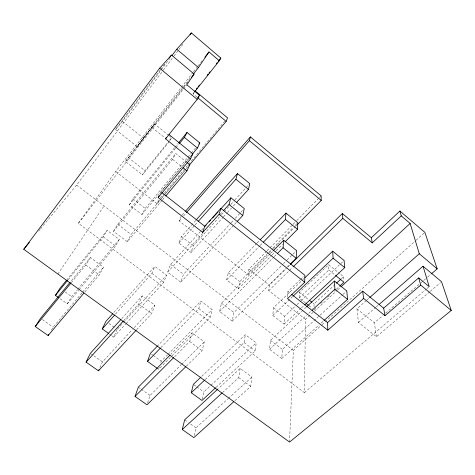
<?xml version="1.0" encoding="UTF-8"?>
<svg xmlns="http://www.w3.org/2000/svg" width="475" height="475" viewBox="0 0 475 475"><rect width="100%" height="100%" fill="white"/><g stroke="black" fill="none" stroke-linecap="round" stroke-linejoin="round"><path stroke-width="0.36" stroke-dasharray="2.38 1.78" d="M193.064 72.343L115.71 171.469L78.375 223.274L304.362 392.617L305.52 319.319L337.125 290.362M305.496 302.937L299.197 297.991L299.381 292.339L328.623 264.658L339.506 273.452M289.53 442.059L293.348 350.378L321.415 325.197M287.571 297.225L287.927 291.49L300.087 279.834M306.221 307.135L270.429 340.32L269.58 349.291L281.776 358.512L282.376 349.398L319.497 315.703M303.899 278.694L273.511 307.735L272.781 315.424L284.05 324.104L284.567 316.291L296.471 305.128M305.52 319.319L268.755 290.682L269.367 285.137L285.76 269.052M234.858 400.716L250.723 386.448L251.904 377.061L240.166 368.374L218.399 388.556M216.113 387.315L255.194 350.954L256.215 342.867L245.338 334.661L201.382 376.669M222.46 392.605L238.747 377.631L240.166 368.374M205.158 379.596L244.114 342.623L245.338 334.661M181.147 216.208L179.2 220.922L248.039 274.544L248.953 269.188L266.6 251.245M270.222 253.864L221.481 303.121L219.604 311.499L232.281 321.088L233.896 312.556L282.88 264.124M256.613 243.461L228.297 272.757L226.688 279.912L238.367 288.907L239.75 281.616L268.262 252.712M194.293 435.527L195.985 427.821L227.786 398.958M202.308 399.03L203.87 391.94L210.342 385.872M186.384 366.148L202.136 350.681L204.292 341.822L192.114 332.809L170.905 354.243M159.25 367.294L158.585 369.318L210.288 317.211L212.141 309.605L200.883 301.108L158.092 345.372M174.598 356.689L189.697 341.531L192.114 332.809M160.847 347.652L198.811 308.59L200.883 301.108M147.654 402.806L150.058 395.449L181.123 364.729M160.793 362.562L161.233 361.214L167.467 354.89M203.205 228.392L170.614 264.468L167.622 272.199L180.815 282.168L183.516 274.271L230.719 223.226M195.688 220.495L181.444 236.508L178.891 243.087L191.009 252.421L193.313 245.688L221.035 215.187M136.61 329.745L151.667 313.536L154.874 305.253L142.227 295.889L121.469 318.873M126.095 323.558L163.774 282.269L166.517 275.173L154.862 266.38L113.276 313.108M123.832 320.465L138.748 304.024L142.227 295.889M115.514 314.064L151.881 273.339L154.862 266.38M99.898 367.632L102.487 361.914L132.204 329.769M111.892 335.843L113.703 337.143L117.183 329.46M115.71 171.469L156.999 203.627L158.959 199.773M160.081 193.83L161.049 191.953L163.899 188.539M162.118 200.308L127.247 241.668L113.519 231.283L172.621 159.38L175.762 153.514L186.396 162.058M127.247 241.668L131.136 234.466L160.681 199.328M174.42 147.945L132.857 198.918L129.295 204.879L141.871 214.563L145.172 208.442L187.459 157.724M84.888 291.923L99.216 274.924L103.55 267.265L90.41 257.539L70.662 281.604M79.111 289.685L115.567 246.056L119.267 239.513L107.19 230.399L67.022 279.662M113.519 231.283L117.711 224.265L175.762 153.514M51.371 330.155L53.182 327.162L82.169 292.695M60.165 298.751L67.278 303.852L71.642 296.637L77.3 289.851M196.977 97.102L193.052 93.836L193.812 92.583M168.738 135.44L154.529 123.957L125.448 161.518L142.447 174.871L145 170.721L168.827 141.146M71.268 282.684L85.779 265.032L90.41 257.539M68.079 279.852L103.235 236.793L107.19 230.399M57.885 274.033L104.025 205.954M125.448 161.518L154.529 123.957M160.39 69.831L115.526 129.479L137.227 146.722L143.343 138.059L182.976 87.353M160.835 69.237L164.837 63.923M115.526 129.479L122.449 121.357L160.734 70.508M161.179 69.92L170.08 58.093M40.595 228.813L76.617 185.048L162.836 70.817M163.281 70.229L173.553 56.614M173.998 56.02L178.469 50.107M178.915 49.513L182.934 44.187M193.515 71.761L197.612 66.512M198.069 65.93L202.617 60.099M183.433 86.771L190.724 77.443M137.227 146.722L183.629 87.406M184.086 86.824L187.726 82.169M78.375 223.274L186.853 84.764M193.052 93.836L193.972 92.673M169.284 140.582L171.576 137.738L169.373 141.485L142.447 174.871M174.883 147.375L178.155 143.367M129.295 204.879L175.518 148.271M175.987 147.701L178.784 144.269M38.718 231.088L40.126 229.377M77.769 289.287L119.267 239.513M187.934 157.154L190.79 153.734M191.265 153.164L195.54 148.034M67.278 303.852L78.642 290.255M141.871 214.563L190.808 155.984M164.374 187.969L188.599 158.982M189.074 158.412L190.499 156.708M160.241 197.998L164.059 193.45M164.534 192.88L224.663 121.256M156.999 203.627L164.629 194.554M165.104 193.984L186.093 169.023M82.644 292.131L103.55 267.265M161.162 198.764L185.939 169.29M186.42 168.726L187.851 167.022M162.592 199.743L165.46 196.341M182.121 215.092L185.048 211.743M179.2 220.922L181.64 218.138M183.588 215.911L186.022 213.121M178.891 243.087L194.619 225.477M195.112 224.924L197.57 222.175M167.622 272.199L202.783 233.445M220.115 214.344L222.591 211.612M117.681 328.914L119.676 326.717M120.169 326.171L123.162 322.881M123.66 322.335L166.517 275.173M221.528 214.641L230.44 204.838M230.939 204.292L234.401 200.48M234.899 199.933L249.749 183.593M113.703 337.143L125.602 324.104M191.009 252.421L222.983 217.378M223.482 216.832L226.979 212.996M227.477 212.45L231.479 208.068M233.474 205.877L235.475 203.686M134.223 327.59L154.874 305.253M231.218 222.68L233.225 220.513M235.238 218.34L240.255 212.907M240.76 212.367L243.77 209.107M180.815 282.168L236.206 222.549M257.129 242.933L259.706 240.267M226.688 279.912L259.665 245.985M260.181 245.456L262.242 243.331M267.122 250.717L292.553 224.859M293.075 224.331L296.186 221.16M296.709 220.632L319.028 197.938M319.544 197.41L321.1 195.831M167.984 354.368L212.141 309.605M268.779 252.189L272.407 248.508M272.923 247.986L293.14 227.489M295.218 225.388L297.807 222.763M248.039 274.544L268.808 253.519M269.325 252.997L272.959 249.316M273.481 248.793L277.115 245.112M277.632 244.583L280.226 241.959M282.304 239.857L295.284 226.717M295.8 226.189L296.839 225.138M270.738 253.341L272.81 251.245M238.367 288.907L271.575 255.443M272.092 254.921L275.726 251.257M276.248 250.735L282.471 244.459M219.604 311.499L273.707 257.177M274.229 256.654L276.83 254.042M181.652 364.212L204.292 341.822M283.409 263.601L286.567 260.478M287.096 259.956L292.363 254.748M292.885 254.232L296.572 250.586M232.281 321.088L286.716 267.645M287.244 267.122L289.892 264.533M287.874 266.974L289.988 264.902M268.755 290.682L292.553 267.437M300.616 279.33L303.792 276.29M272.781 315.424L292.529 296.685M299.197 297.991L328.866 270.055L328.623 264.658M210.882 385.362L256.215 342.867M297.017 304.623L300.806 301.073M301.346 300.562L340.308 264.035M340.854 263.53L344.096 260.484M284.05 324.104L300.847 308.477M301.387 307.972L304.095 305.455M314.064 306.791L314.052 303.899L334.946 284.608M341.377 278.671L343.514 276.693L340.082 273.915M269.58 349.291L306.595 315.269M308.774 313.268L310.953 311.267M314.082 309.676L315.709 308.18M320.601 303.691L322.774 301.696M327.667 297.202L329.3 295.705M334.192 291.217L335.825 289.72M336.365 289.222L339.085 286.728M337.666 289.863L340.391 287.369M228.333 398.46L251.904 377.061M320.043 315.21L342.422 294.892M342.968 294.399L346.786 290.932M281.776 358.512L319.04 324.995M321.231 323.018L323.422 321.047M321.961 324.698L415.506 240.754M416.053 240.261L424.858 232.358M429.661 291.798L376.42 336.739L358.435 322.454L356.945 308.833L366.326 300.55M366.872 300.063L369.081 298.11M358.435 322.454L375.701 307.426M376.259 306.939L378.486 305.003M376.42 336.739L374.365 322.762L382.779 315.543M385.587 313.138L420.369 283.302M420.927 282.821L423.172 280.897M423.73 280.416L427.096 277.525M427.66 277.044L431.027 274.158M304.362 392.617L426.384 289.055M426.954 288.574L429.21 286.657M430.225 291.323L440.42 282.72M42.376 319.544L53.182 327.162M90.903 353.75L93.219 355.383M93.801 355.793L102.487 361.914M138.32 387.178L140.665 388.829M141.253 389.245L150.058 395.449M184.656 419.835L188.231 422.358M190.618 424.038L195.985 427.821M109.482 334.115L111.293 335.409M65.247 292.03L71.642 296.637M108.9 323.487L114.226 327.328M151.501 354.196L152.647 355.021M153.217 355.437L161.233 361.214M193.925 384.774L196.264 386.46M196.846 386.882L203.87 391.94M85.779 265.032L99.216 274.924M138.748 304.024L151.667 313.536M189.697 341.531L202.136 350.681M238.747 377.631L250.723 386.448M103.235 236.793L115.567 246.056M151.881 273.339L163.774 282.269M198.811 308.59L210.288 317.211M244.114 342.623L255.194 350.954M117.711 224.265L131.136 234.466M170.614 264.468L183.516 274.271M221.481 303.121L233.896 312.556M270.429 340.32L282.376 349.398M76.617 185.048L293.348 350.378M132.857 198.918L145.172 208.442M181.444 236.508L193.313 245.688M228.297 272.757L239.75 281.616M273.511 307.735L284.567 316.291M248.953 269.188L269.367 285.137M287.927 291.49L290.842 293.776M128.274 157.546L145 170.721M299.381 292.339L308.976 299.897M312.924 303.008L314.052 303.899M308.928 305.633L312.36 308.328M172.621 159.38L182.364 167.176M122.449 121.357L143.343 138.059M356.945 308.833L374.365 322.762M152.036 127.514L165.324 138.225M328.866 270.055L335.023 275.019M169.308 135.898L171.012 137.275M343.514 276.693L343.864 280.85"/><path stroke-width="0.71" d="M327.839 330.202L327.56 322.584L362.674 291.163L363.613 298.448L327.839 330.202L287.482 298.662L304.713 282.269L304.849 275.274L220.845 208.382L204.737 226.225L202.706 232.406L158.151 197.582L159.113 195.706M290.421 264.011L296.234 258.305L296.572 250.586L283.7 240.243L273.333 250.723M285.065 241.846L297.516 229.294L297.807 222.763L285.962 213.109L260.217 239.738M277.347 253.519L283.07 247.772L283.7 240.243M263.275 242.274L285.433 219.48L285.962 213.109M237.215 221.469L242.755 215.502L244.275 208.561L230.856 197.784L220.982 208.715M236.473 202.593L248.467 189.454L249.749 183.593L237.447 173.571L196.181 219.943M233.765 401.702L193.836 437.623L182.281 429.531L184.656 419.835L217.853 389.061M215.573 387.82L202 400.449L191.283 392.76L193.337 384.352L200.842 377.18M186.515 212.568L249.393 140.689L250.384 136.895L321.1 195.831L321.242 200.432L297.362 224.61M223.577 210.52L229.027 204.517L230.856 197.784M198.057 221.623L235.903 179.247L237.447 173.571M202.706 232.406L219.088 214.326L220.845 208.382M185.856 366.664L147.001 404.813L135.025 396.429L138.32 387.178L169.872 355.288M157.421 368.481L147.505 361.374L150.355 353.37L157.575 345.907M189.436 165.051L226.165 121.374L227.525 117.847L194.958 90.707M120.971 319.42L90.327 353.347L86.046 362.11L98.456 370.809L99.032 369.538M165.935 195.777L186.948 170.846L189.757 164.76L186.954 162.509M192.708 153.71L197.458 148.022L199.815 142.904L187.025 132.483L178.624 142.791M158.151 197.582L190.505 158.935L192.874 153.864L169.011 134.567M108.276 333.248L102.244 328.926L105.937 321.355L112.789 313.66M179.253 143.699L184.389 137.406L187.025 132.483M190.505 158.935L165.555 138.831L197.172 99.382L199.506 95.303L186.853 84.764L194.091 74.029L171.499 55.064L159.653 68.216L23.75 249.274L289.53 442.059L451.25 310.454L441.554 281.758L423.041 266.22L379.044 304.517M194.429 92.097L219.325 60.752L220.857 58.087L191.425 32.941L176.753 49.228L171.861 55.729M70.193 282.18L40.577 318.28L35.239 326.521L48.118 335.54L48.842 334.347M165.555 138.831L166.28 137.649M58.383 297.481L55.421 295.355L60.016 288.26L66.553 280.238M193.456 73.946L198.467 67.539L208.988 51.935L219.325 60.752M169.723 57.428L171.499 55.064M190.083 34.717L191.425 32.941M204.891 57.184L208.988 51.935M191.36 77.52L194.091 74.029M196.323 88.991L197.232 87.845M198.14 86.699L199.506 84.983M207.225 75.252L208.133 74.112M209.042 72.966L209.95 71.82M216.315 63.81L217.223 62.664M218.132 61.518L220.857 58.087M197.653 97.618L199.506 95.303M55.421 295.355L67.61 280.428M35.239 326.521L70.805 283.254M23.75 249.274L29.367 242.452M198.865 144.044L199.815 142.904M191.449 155.574L192.874 153.864M188.801 165.894L189.757 164.76M48.118 335.54L83.933 293.051M185.535 211.185L250.384 136.895M102.244 328.926L114.534 315.162M205.182 226.207L206.168 225.114M209.131 221.831L210.615 220.192M212.586 218.007L218.019 211.993M86.046 362.11L123.334 321.011M98.456 370.809L136.105 330.285M147.505 361.374L160.33 348.181M135.025 396.429L173.559 357.74M290.516 264.379L342.338 213.53L371.361 237.714L372.263 242.862L401.268 215.899L399.897 211.037L371.361 237.714M293.081 266.92L342.802 218.363L342.338 213.53M304.962 277.679L332.684 251.186L344.096 260.484L344.731 267.645L304.641 304.95M191.283 392.76L204.624 380.101M293.063 296.174L333.094 258.192L332.684 251.186M306.767 306.636L334.424 280.998L346.786 290.932L347.534 299.357L323.968 320.554M336.555 283.124L340.836 279.169M182.281 429.531L221.914 393.104M312.039 310.264L334.905 289.251L334.424 280.998M339.631 286.229L343.977 282.233L335.582 275.47M340.937 286.864L410.139 223.464L401.268 215.899M369.633 297.623L419.282 253.757L410.139 223.464M418.689 277.893L420.707 285.083L384.982 315.673L383.669 308.138L418.689 277.893L429.21 286.657L423.041 266.22M431.585 273.677L437.196 268.862L424.858 232.358L399.897 211.037M161.631 192.411L204.737 226.225M291.424 294.233L327.56 322.584M309.54 300.342L311.796 302.118M306.066 303.382L308.358 305.182M219.088 214.326L304.713 282.269M182.94 167.633L186.948 170.846M229.027 204.517L242.755 215.502M283.07 247.772L296.234 258.305M334.905 289.251L347.534 299.357M363.613 298.448L384.982 315.673M362.674 291.163L383.669 308.138M184.389 137.406L197.458 148.022M235.903 179.247L248.467 189.454M285.433 219.48L297.516 229.294M333.094 258.192L344.731 267.645M198.099 98.034L226.165 121.374M249.393 140.689L321.242 200.432M342.802 218.363L372.263 242.862M159.653 68.216L197.172 99.382M420.707 285.083L451.25 310.454M176.753 49.228L198.467 67.539M419.282 253.757L437.196 268.862"/></g></svg>
